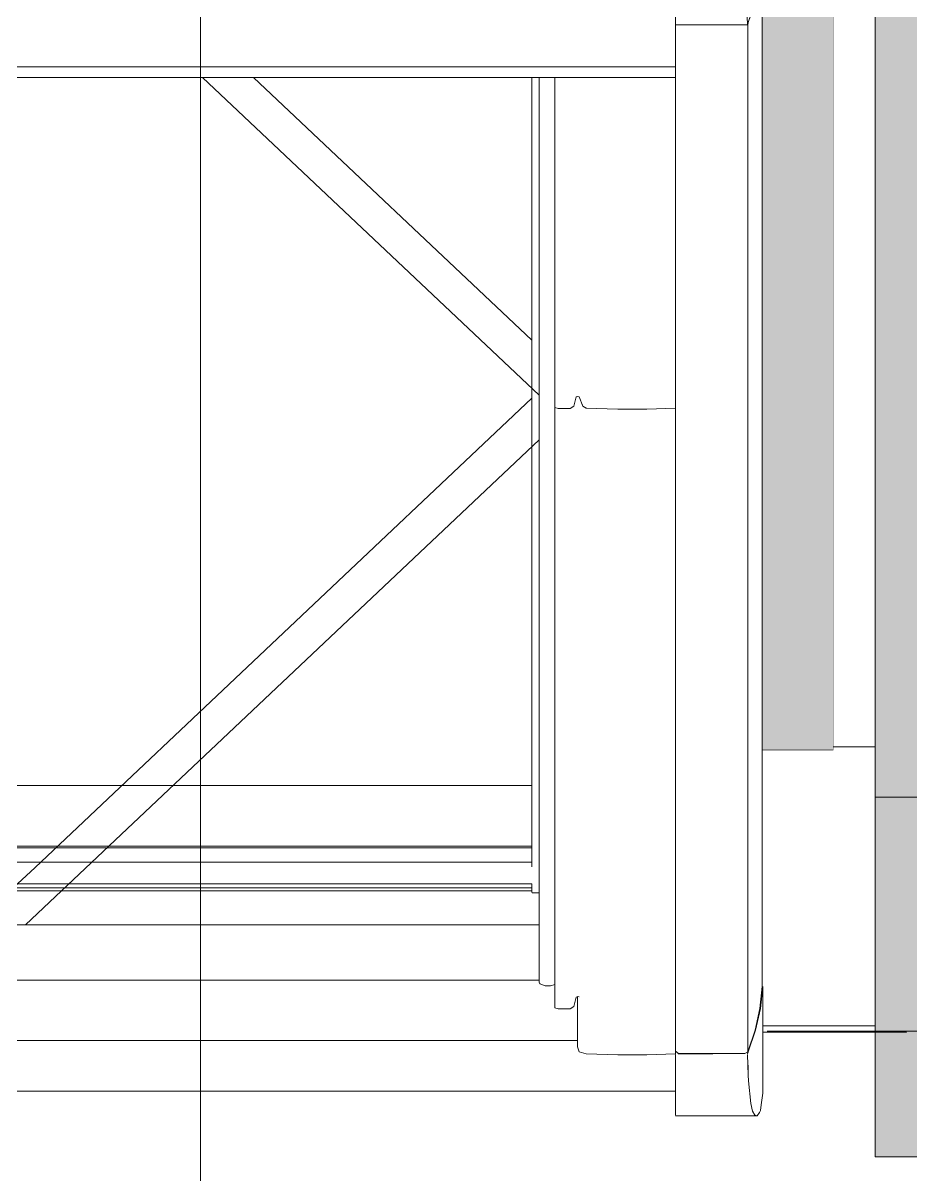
# Model space of a CAD drawing. Header units: metres. Extents: x -3 to 171, y -23 to 41.
# Drawn here: x 17.486 to 17.98, y -15.08 to -14.44 of the extents above; entities that cross this region are included whole.
import ezdxf

# ---------------------------------------------------------------- set-up
doc = ezdxf.new("R2010")
doc.units = ezdxf.units.M
doc.header["$MEASUREMENT"] = 0
doc.set_wipeout_variables(frame=1)
for name, pattern in [('Achse', [0.004, 0.002, -0.001, 0, -0.001]), ('Baufluchtlinie', [0.013, 0.008, -0.005]), ('Schnittlinie', [0.006, 0.003, -0.0015, 0, -0.0015]), ('Wipeout_Contour', [1, 0, -1])]:
    doc.linetypes.add(name, pattern=pattern)
for name, color, linetype in [('5._2.DG PP STG1_1_000 Achsraster', 7, 'Continuous'), ('5._2.DG PP STG1_1_310 Dachkonstruktion massiv', 7, 'Continuous'), ('5._2.DG PP STG1_1_325 Dachfenster', 7, 'Continuous'), ('5._2.DG PP STG1_1_330 Dachaufbau', 7, 'Continuous'), ('5._2.DG PP STG1_1_851 Marker Schnitt', 7, 'Continuous'), ('5._2.DG PP STG1_1_Neubau_840 Baulinien', 7, 'Continuous')]:
    doc.layers.add(name, color=color, linetype=linetype)

msp = doc.modelspace()

# ---------------------------------------------------------------- hatches: boundary and pattern name
at = {"layer": '5._2.DG PP STG1_1_325 Dachfenster', "linetype": 'Continuous', "lineweight": 0, "true_color": 0x000000}
msp.add_hatch(color=18, dxfattribs=at).paths.add_polyline_path([(17.89735, -14.40484), (17.89735, -14.84386), (17.93685, -14.84386), (17.93685, -14.22551), (17.89949, -14.22551), (17.89949, -14.28437), (17.89949, -14.28644), (17.89949, -14.29683), (17.89945, -14.36991), (17.89945, -14.37759), (17.89945, -14.38588), (17.89815, -14.39979), (17.89755, -14.40294)])

# ---------------------------------------------------------------- linework, layer by layer
at = {"layer": '5._2.DG PP STG1_1_000 Achsraster', "color": 5, "linetype": 'Achse', "lineweight": 0, "ltscale": 1000}
msp.add_line((-1.5, -15), (21, -15), dxfattribs=at)
at = {"layer": '5._2.DG PP STG1_1_310 Dachkonstruktion massiv', "color": 7, "linetype": 'Continuous', "lineweight": 18, "ltscale": 1000, "flags": 128}
for points in [[(17.96, -14.87004), (17.96, -14.15444)], [(18.80546, -14.87004), (17.96, -14.87004)]]:
    msp.add_lwpolyline(points, dxfattribs=at)
at = {"layer": '5._2.DG PP STG1_1_325 Dachfenster', "color": 7, "linetype": 'Continuous', "lineweight": 13, "ltscale": 1000, "true_color": 0xf4f4f4, "flags": 128}
for points in [[(17.93685, -14.22551), (17.93685, -14.84386)], [(17.93685, -14.84386), (17.89735, -14.84386)]]:
    msp.add_lwpolyline(points, dxfattribs=at)
at = {"layer": '5._2.DG PP STG1_1_330 Dachaufbau', "color": 7, "linetype": 'Continuous', "lineweight": 18, "ltscale": 1000, "flags": 128}
msp.add_lwpolyline([(18.9348, -15.07), (17.96, -15.07)], dxfattribs=at)
at = {"layer": '5._2.DG PP STG1_1_Neubau_840 Baulinien', "color": 1, "linetype": 'Baufluchtlinie', "lineweight": 25, "ltscale": 1000, "true_color": 0xfb0106, "flags": 128}
msp.add_lwpolyline([(-3.0225, -14.98287), (0, -15), (18.98764, -15.00055), (22.9775, -15.00378)], dxfattribs=at)

# ---------------------------------------------------------------- wipeouts: each hides what was drawn before it
at = {"color": 254, "linetype": 'Wipeout_Contour', "lineweight": 0, "ltscale": 91.916607}
msp.add_wipeout([(17.84905, -14.43142), (17.84905, -14.44058), (17.88902, -14.44058), (17.88865, -14.43142)], dxfattribs=at).dxf.layer = '5._2.DG PP STG1_1_325 Dachfenster'
at = {"color": 254, "linetype": 'Wipeout_Contour', "lineweight": 0, "ltscale": 140.036202}
msp.add_wipeout([(17.77375, -14.46976), (17.77325, -14.46976), (17.77325, -14.94961), (17.77335, -14.97173), (17.77325, -14.97286), (17.77375, -14.97371)], dxfattribs=at).dxf.layer = '5._2.DG PP STG1_1_325 Dachfenster'
at = {"color": 254, "linetype": 'Wipeout_Contour', "lineweight": 0, "ltscale": 91.976945}
msp.add_wipeout([(17.78395, -14.46976), (17.78395, -14.65389), (17.79055, -14.65389), (17.79055, -14.46976)], dxfattribs=at).dxf.layer = '5._2.DG PP STG1_1_325 Dachfenster'
at = {"color": 254, "linetype": 'Wipeout_Contour', "lineweight": 0, "ltscale": 92.006787}
msp.add_wipeout([(17.79755, -14.65254), (17.79935, -14.6536), (17.79935, -14.46976), (17.79755, -14.46976)], dxfattribs=at).dxf.layer = '5._2.DG PP STG1_1_325 Dachfenster'
at = {"color": 254, "linetype": 'Wipeout_Contour', "lineweight": 0, "ltscale": 92.142074}
msp.add_wipeout([(17.83315, -14.65417), (17.84905, -14.65366), (17.84905, -14.46976), (17.83315, -14.46976)], dxfattribs=at).dxf.layer = '5._2.DG PP STG1_1_325 Dachfenster'
at = {"color": 254, "linetype": 'Wipeout_Contour', "lineweight": 0, "ltscale": 92.23363}
msp.add_wipeout([(17.09465, -15.03311), (17.84905, -15.03311), (17.84905, -15.02858), (17.09465, -15.02858)], dxfattribs=at).dxf.layer = '5._2.DG PP STG1_1_325 Dachfenster'
at = {"color": 254, "linetype": 'Wipeout_Contour', "lineweight": 0, "ltscale": 69.54481}
msp.add_wipeout([(17.84905, -15.04683), (17.89455, -15.04719), (17.89355, -15.04689)], dxfattribs=at).dxf.layer = '5._2.DG PP STG1_1_325 Dachfenster'

# ---------------------------------------------------------------- next in the draw order: wipeouts: each hides what was drawn before it
at = {"color": 254, "linetype": 'Wipeout_Contour', "lineweight": 0, "ltscale": 114.761056}
msp.add_wipeout([(17.88865, -14.42938), (17.88865, -14.43142), (17.88902, -14.44058), (17.88955, -14.43932), (17.88955, -14.42938)], dxfattribs=at).dxf.layer = '5._2.DG PP STG1_1_325 Dachfenster'
at = {"color": 254, "linetype": 'Wipeout_Contour', "lineweight": 0, "ltscale": 92.35494}
msp.add_wipeout([(17.77375, -14.46976), (17.77375, -14.97371), (17.77655, -14.97484), (17.77655, -14.46976)], dxfattribs=at).dxf.layer = '5._2.DG PP STG1_1_325 Dachfenster'
at = {"color": 254, "linetype": 'Wipeout_Contour', "lineweight": 0, "ltscale": 91.961667}
msp.add_wipeout([(17.78205, -14.46976), (17.78205, -14.65339), (17.78395, -14.65389), (17.78395, -14.46976)], dxfattribs=at).dxf.layer = '5._2.DG PP STG1_1_325 Dachfenster'
at = {"color": 254, "linetype": 'Wipeout_Contour', "lineweight": 0, "ltscale": 91.984952}
msp.add_wipeout([(17.79055, -14.65389), (17.79265, -14.65261), (17.79265, -14.46976), (17.79055, -14.46976)], dxfattribs=at).dxf.layer = '5._2.DG PP STG1_1_325 Dachfenster'
at = {"color": 254, "linetype": 'Wipeout_Contour', "lineweight": 0, "ltscale": 92.039916}
msp.add_wipeout([(17.79935, -14.6536), (17.81695, -14.65417), (17.81695, -14.46976), (17.79935, -14.46976)], dxfattribs=at).dxf.layer = '5._2.DG PP STG1_1_325 Dachfenster'
at = {"color": 254, "linetype": 'Wipeout_Contour', "lineweight": 0, "ltscale": 163.015697}
msp.add_wipeout([(17.89735, -14.84386), (17.89735, -14.975), (17.89755, -14.99705), (17.96, -14.99705), (17.96, -14.84205), (17.93685, -14.84205), (17.93685, -14.84386)], dxfattribs=at).dxf.layer = '5._2.DG PP STG1_1_325 Dachfenster'
at = {"color": 254, "linetype": 'Wipeout_Contour', "lineweight": 0, "ltscale": 367.599634}
msp.add_wipeout([(17.09465, -15.01269), (17.09465, -15.02356), (17.84905, -15.02356), (17.84905, -15.01269), (17.83315, -15.0132), (17.81695, -15.0132), (17.79935, -15.01264), (17.79555, -15.01158), (17.79455, -15.00882), (17.79455, -15.00525), (17.14915, -15.00525), (17.14915, -15.00882), (17.14815, -15.01158), (17.14435, -15.01264), (17.12675, -15.0132), (17.11055, -15.0132)], dxfattribs=at).dxf.layer = '5._2.DG PP STG1_1_325 Dachfenster'
at = {"color": 254, "linetype": 'Wipeout_Contour', "lineweight": 0, "ltscale": 68.769437}
msp.add_wipeout([(17.84905, -15.03311), (17.09465, -15.03311), (17.84905, -15.03339)], dxfattribs=at).dxf.layer = '5._2.DG PP STG1_1_325 Dachfenster'
at = {"color": 254, "linetype": 'Wipeout_Contour', "lineweight": 0, "ltscale": 93.490902}
msp.add_wipeout([(17.84905, -15.04683), (17.89326, -15.04683), (17.89185, -15.04449), (17.84905, -15.04449)], dxfattribs=at).dxf.layer = '5._2.DG PP STG1_1_325 Dachfenster'

# ---------------------------------------------------------------- next in the draw order: wipeouts: each hides what was drawn before it
at = {"color": 254, "linetype": 'Wipeout_Contour', "lineweight": 0, "ltscale": 92.53666}
msp.add_wipeout([(17.96, -14.32091), (17.93685, -14.32091), (17.93685, -14.84205), (17.96, -14.84205)], dxfattribs=at).dxf.layer = '5._2.DG PP STG1_1_325 Dachfenster'
at = {"color": 254, "linetype": 'Wipeout_Contour', "lineweight": 0, "ltscale": 115.71402}
msp.add_wipeout([(17.89335, -14.42797), (17.89335, -14.99956), (17.89605, -14.98739), (17.89605, -14.4161), (17.89355, -14.42737)], dxfattribs=at).dxf.layer = '5._2.DG PP STG1_1_325 Dachfenster'
at = {"color": 254, "linetype": 'Wipeout_Contour', "lineweight": 0, "ltscale": 115.114592}
msp.add_wipeout([(17.88755, -14.44058), (17.88755, -15.01247), (17.88935, -15.01151), (17.88935, -14.43984), (17.8891, -14.4405)], dxfattribs=at).dxf.layer = '5._2.DG PP STG1_1_325 Dachfenster'
at = {"color": 254, "linetype": 'Wipeout_Contour', "lineweight": 0, "ltscale": 182.36281}
msp.add_wipeout([(17.17045, -14.67124), (17.45598, -14.9409), (17.48773, -14.9409), (17.77325, -14.67124), (17.77325, -14.6465), (17.58611, -14.46976), (17.35759, -14.46976), (17.17045, -14.6465)], dxfattribs=at).dxf.layer = '5._2.DG PP STG1_1_325 Dachfenster'
at = {"color": 254, "linetype": 'Wipeout_Contour', "lineweight": 0, "ltscale": 91.972043}
msp.add_wipeout([(17.79265, -14.46976), (17.79265, -14.65261), (17.79395, -14.64745), (17.79395, -14.46976)], dxfattribs=at).dxf.layer = '5._2.DG PP STG1_1_325 Dachfenster'
at = {"color": 254, "linetype": 'Wipeout_Contour', "lineweight": 0, "ltscale": 92.094527}
msp.add_wipeout([(17.81695, -14.46976), (17.81695, -14.65417), (17.83315, -14.65417), (17.83315, -14.46976)], dxfattribs=at).dxf.layer = '5._2.DG PP STG1_1_325 Dachfenster'
at = {"color": 254, "linetype": 'Wipeout_Contour', "lineweight": 0, "ltscale": 92.220304}
msp.add_wipeout([(17.09465, -15.02462), (17.09465, -15.02689), (17.84905, -15.02689), (17.84905, -15.02462)], dxfattribs=at).dxf.layer = '5._2.DG PP STG1_1_325 Dachfenster'

# ---------------------------------------------------------------- next in the draw order: linework, layer by layer
at = {"layer": '5._2.DG PP STG1_1_325 Dachfenster', "color": 7, "linetype": 'Continuous', "lineweight": 13, "ltscale": 1000, "flags": 128}
for points in [[(17.96, -14.32091), (17.96, -14.84205)], [(17.96, -14.84205), (17.93685, -14.84205)], [(17.96, -14.84205), (17.96, -14.99705)]]:
    msp.add_lwpolyline(points, dxfattribs=at)
at = {"layer": '5._2.DG PP STG1_1_330 Dachaufbau', "color": 7, "linetype": 'Continuous', "lineweight": 18, "ltscale": 1000, "flags": 128}
msp.add_lwpolyline([(17.96, -15.07), (17.96, -14.22801)], dxfattribs=at)

# ---------------------------------------------------------------- next in the draw order: wipeouts: each hides what was drawn before it
at = {"color": 254, "linetype": 'Wipeout_Contour', "lineweight": 0, "ltscale": 115.619648}
msp.add_wipeout([(17.89625, -14.4152), (17.89605, -14.4161), (17.89605, -14.98739), (17.89735, -14.97514), (17.89735, -14.40484)], dxfattribs=at).dxf.layer = '5._2.DG PP STG1_1_325 Dachfenster'
at = {"color": 254, "linetype": 'Wipeout_Contour', "lineweight": 0, "ltscale": 68.04457}
msp.add_wipeout([(17.58611, -14.46976), (17.77325, -14.6465), (17.77325, -14.46976)], dxfattribs=at).dxf.layer = '5._2.DG PP STG1_1_325 Dachfenster'
at = {"color": 254, "linetype": 'Wipeout_Contour', "lineweight": 0, "ltscale": 91.991965}
msp.add_wipeout([(17.79475, -14.64717), (17.79555, -14.64738), (17.79555, -14.46976), (17.79475, -14.46976)], dxfattribs=at).dxf.layer = '5._2.DG PP STG1_1_325 Dachfenster'
at = {"color": 254, "linetype": 'Wipeout_Contour', "lineweight": 0, "ltscale": 92.64042}
msp.add_wipeout([(17.78395, -14.65389), (17.78395, -14.98757), (17.79055, -14.98757), (17.79055, -14.65389)], dxfattribs=at).dxf.layer = '5._2.DG PP STG1_1_325 Dachfenster'
at = {"color": 254, "linetype": 'Wipeout_Contour', "lineweight": 0, "ltscale": 92.806191}
msp.add_wipeout([(17.83315, -14.98789), (17.84905, -14.98738), (17.84905, -14.65366), (17.83315, -14.65417)], dxfattribs=at).dxf.layer = '5._2.DG PP STG1_1_325 Dachfenster'
at = {"color": 254, "linetype": 'Wipeout_Contour', "lineweight": 0, "ltscale": 69.22146}
msp.add_wipeout([(17.48773, -14.9409), (17.77325, -14.9409), (17.77325, -14.67124)], dxfattribs=at).dxf.layer = '5._2.DG PP STG1_1_325 Dachfenster'
at = {"color": 254, "linetype": 'Wipeout_Contour', "lineweight": 0, "ltscale": 92.225455}
msp.add_wipeout([(17.09465, -15.02689), (17.09465, -15.02858), (17.84905, -15.02858), (17.84905, -15.02689)], dxfattribs=at).dxf.layer = '5._2.DG PP STG1_1_325 Dachfenster'

# ---------------------------------------------------------------- next in the draw order: linework, layer by layer
at = {"layer": '5._2.DG PP STG1_1_325 Dachfenster', "color": 7, "linetype": 'Continuous', "lineweight": 13, "ltscale": 1000, "flags": 128}
for points in [[(17.47185, -14.92902), (17.48331, -14.9182), (17.49304, -14.90901), (17.76929, -14.64812)], [(17.76915, -14.86354), (17.17455, -14.86354)], [(17.76915, -14.89727), (17.17455, -14.89727)], [(17.76915, -14.89805), (17.17455, -14.89805)], [(17.76915, -14.90618), (17.17455, -14.90618)], [(17.76929, -14.9182), (17.17442, -14.9182)], [(17.76915, -14.9204), (17.17455, -14.9204)], [(17.76915, -14.92209), (17.17455, -14.92209)], [(17.76915, -14.92294), (17.76915, -14.9182)], [(17.77325, -14.92315), (17.76935, -14.92315)]]:
    msp.add_lwpolyline(points, dxfattribs=at)

# ---------------------------------------------------------------- next in the draw order: wipeouts: each hides what was drawn before it
at = {"color": 254, "linetype": 'Wipeout_Contour', "lineweight": 0, "ltscale": 92.598342}
msp.add_wipeout([(17.84905, -14.44058), (17.84905, -15.01121), (17.85075, -15.01247), (17.85075, -14.44058)], dxfattribs=at).dxf.layer = '5._2.DG PP STG1_1_325 Dachfenster'
at = {"color": 254, "linetype": 'Wipeout_Contour', "lineweight": 0, "ltscale": 91.989252}
msp.add_wipeout([(17.79395, -14.46976), (17.79395, -14.64745), (17.79475, -14.64717), (17.79475, -14.46976)], dxfattribs=at).dxf.layer = '5._2.DG PP STG1_1_325 Dachfenster'
at = {"color": 254, "linetype": 'Wipeout_Contour', "lineweight": 0, "ltscale": 92.626626}
msp.add_wipeout([(17.78205, -14.65339), (17.78205, -14.98708), (17.78395, -14.98757), (17.78395, -14.65389)], dxfattribs=at).dxf.layer = '5._2.DG PP STG1_1_325 Dachfenster'
at = {"color": 254, "linetype": 'Wipeout_Contour', "lineweight": 0, "ltscale": 92.215946}
msp.add_wipeout([(17.09465, -15.02462), (17.84905, -15.02462), (17.84905, -15.02356), (17.09465, -15.02356)], dxfattribs=at).dxf.layer = '5._2.DG PP STG1_1_325 Dachfenster'

# ---------------------------------------------------------------- next in the draw order: wipeouts: each hides what was drawn before it
at = {"color": 254, "linetype": 'Wipeout_Contour', "lineweight": 0, "ltscale": 92.660703}
msp.add_wipeout([(17.85075, -14.44058), (17.85075, -15.01247), (17.88755, -15.01247), (17.88755, -14.44058)], dxfattribs=at).dxf.layer = '5._2.DG PP STG1_1_325 Dachfenster'
at = {"color": 254, "linetype": 'Wipeout_Contour', "lineweight": 0, "ltscale": 92.373138}
msp.add_wipeout([(17.77965, -14.46976), (17.77965, -14.97491), (17.78205, -14.97409), (17.78205, -14.46976)], dxfattribs=at).dxf.layer = '5._2.DG PP STG1_1_325 Dachfenster'
at = {"color": 254, "linetype": 'Wipeout_Contour', "lineweight": 0, "ltscale": 91.982615}
msp.add_wipeout([(17.79555, -14.64738), (17.79755, -14.65254), (17.79755, -14.46976), (17.79555, -14.46976)], dxfattribs=at).dxf.layer = '5._2.DG PP STG1_1_325 Dachfenster'
at = {"color": 254, "linetype": 'Wipeout_Contour', "lineweight": 0, "ltscale": 93.455367}
msp.add_wipeout([(17.84905, -15.02775), (17.84905, -15.04027), (17.89089, -15.04027), (17.88968, -15.02775)], dxfattribs=at).dxf.layer = '5._2.DG PP STG1_1_325 Dachfenster'

# ---------------------------------------------------------------- next in the draw order: linework, layer by layer
at = {"layer": '5._2.DG PP STG1_1_325 Dachfenster', "color": 7, "linetype": 'Continuous', "lineweight": 13, "ltscale": 1000, "flags": 128}
msp.add_lwpolyline([(17.09465, -15.03339), (17.84905, -15.03339)], dxfattribs=at)

# ---------------------------------------------------------------- next in the draw order: wipeouts: each hides what was drawn before it
at = {"color": 254, "linetype": 'Wipeout_Contour', "lineweight": 0, "ltscale": 115.757657}
msp.add_wipeout([(17.88935, -14.43984), (17.88935, -15.01151), (17.89335, -14.99956), (17.89335, -14.42797), (17.88955, -14.43932)], dxfattribs=at).dxf.layer = '5._2.DG PP STG1_1_325 Dachfenster'
at = {"color": 254, "linetype": 'Wipeout_Contour', "lineweight": 0, "ltscale": 90.737265}
msp.add_wipeout([(17.09465, -14.44881), (17.09465, -14.4523), (17.84905, -14.4523), (17.84905, -14.44881)], dxfattribs=at).dxf.layer = '5._2.DG PP STG1_1_325 Dachfenster'
at = {"color": 254, "linetype": 'Wipeout_Contour', "lineweight": 0, "ltscale": 90.759444}
msp.add_wipeout([(17.09465, -14.46042), (17.84905, -14.46042), (17.84905, -14.45811), (17.09465, -14.45811)], dxfattribs=at).dxf.layer = '5._2.DG PP STG1_1_325 Dachfenster'
at = {"color": 254, "linetype": 'Wipeout_Contour', "lineweight": 0, "ltscale": 92.366162}
msp.add_wipeout([(17.77655, -14.46976), (17.77655, -14.97484), (17.77965, -14.97491), (17.77965, -14.46976)], dxfattribs=at).dxf.layer = '5._2.DG PP STG1_1_325 Dachfenster'
at = {"color": 254, "linetype": 'Wipeout_Contour', "lineweight": 0, "ltscale": 92.651887}
msp.add_wipeout([(17.79055, -14.65389), (17.79055, -14.98757), (17.79265, -14.9863), (17.79265, -14.65261)], dxfattribs=at).dxf.layer = '5._2.DG PP STG1_1_325 Dachfenster'
at = {"color": 254, "linetype": 'Wipeout_Contour', "lineweight": 0, "ltscale": 92.704915}
msp.add_wipeout([(17.79935, -14.6536), (17.79935, -14.98732), (17.81695, -14.98789), (17.81695, -14.65417)], dxfattribs=at).dxf.layer = '5._2.DG PP STG1_1_325 Dachfenster'
at = {"color": 254, "linetype": 'Wipeout_Contour', "lineweight": 0, "ltscale": 93.473494}
msp.add_wipeout([(17.84905, -15.04027), (17.84905, -15.04449), (17.89185, -15.04449), (17.89089, -15.04027)], dxfattribs=at).dxf.layer = '5._2.DG PP STG1_1_325 Dachfenster'

# ---------------------------------------------------------------- next in the draw order: linework, layer by layer
at = {"layer": '5._2.DG PP STG1_1_325 Dachfenster', "color": 7, "linetype": 'Continuous', "lineweight": 13, "ltscale": 1000, "flags": 128}
for points in [[(17.8891, -14.4405), (17.88955, -14.43932), (17.89355, -14.42737), (17.89625, -14.4152), (17.89755, -14.40295)], [(17.88865, -14.42938), (17.88865, -14.43142), (17.88902, -14.44058)]]:
    msp.add_lwpolyline(points, dxfattribs=at)

# ---------------------------------------------------------------- next in the draw order: wipeouts: each hides what was drawn before it
at = {"color": 254, "linetype": 'Wipeout_Contour', "lineweight": 0, "ltscale": 90.728077}
msp.add_wipeout([(17.09465, -14.44881), (17.84905, -14.44881), (17.84905, -14.44509), (17.09465, -14.44509)], dxfattribs=at).dxf.layer = '5._2.DG PP STG1_1_325 Dachfenster'
at = {"color": 254, "linetype": 'Wipeout_Contour', "lineweight": 0, "ltscale": 90.778636}
msp.add_wipeout([(17.09465, -14.46389), (17.09465, -14.46963), (17.84905, -14.46963), (17.84905, -14.46389)], dxfattribs=at).dxf.layer = '5._2.DG PP STG1_1_325 Dachfenster'
at = {"color": 254, "linetype": 'Wipeout_Contour', "lineweight": 0, "ltscale": 92.648327}
msp.add_wipeout([(17.79395, -14.64745), (17.79265, -14.65261), (17.79265, -14.9863), (17.79395, -14.98114)], dxfattribs=at).dxf.layer = '5._2.DG PP STG1_1_325 Dachfenster'
at = {"color": 254, "linetype": 'Wipeout_Contour', "lineweight": 0, "ltscale": 92.757568}
msp.add_wipeout([(17.81695, -14.65417), (17.81695, -14.98789), (17.83315, -14.98789), (17.83315, -14.65417)], dxfattribs=at).dxf.layer = '5._2.DG PP STG1_1_325 Dachfenster'

# ---------------------------------------------------------------- next in the draw order: linework, layer by layer
at = {"layer": '5._2.DG PP STG1_1_325 Dachfenster', "color": 7, "linetype": 'Continuous', "lineweight": 13, "ltscale": 1000, "flags": 128}
msp.add_lwpolyline([(17.78205, -14.65339), (17.78395, -14.65389), (17.79055, -14.65389)], dxfattribs=at)

# ---------------------------------------------------------------- next in the draw order: wipeouts: each hides what was drawn before it
at = {"color": 254, "linetype": 'Wipeout_Contour', "lineweight": 0, "ltscale": 90.718394}
msp.add_wipeout([(17.09465, -14.44509), (17.84905, -14.44509), (17.84905, -14.44121), (17.09465, -14.44121)], dxfattribs=at).dxf.layer = '5._2.DG PP STG1_1_325 Dachfenster'
at = {"color": 254, "linetype": 'Wipeout_Contour', "lineweight": 0, "ltscale": 90.769288}
msp.add_wipeout([(17.09465, -14.46237), (17.09465, -14.46389), (17.84905, -14.46389), (17.84905, -14.46237)], dxfattribs=at).dxf.layer = '5._2.DG PP STG1_1_325 Dachfenster'
at = {"color": 254, "linetype": 'Wipeout_Contour', "lineweight": 0, "ltscale": 68.511786}
msp.add_wipeout([(17.09465, -14.46976), (17.84905, -14.46976), (17.09465, -14.46963)], dxfattribs=at).dxf.layer = '5._2.DG PP STG1_1_325 Dachfenster'
at = {"color": 254, "linetype": 'Wipeout_Contour', "lineweight": 0, "ltscale": 92.65884}
msp.add_wipeout([(17.79555, -14.64738), (17.79555, -14.9811), (17.79755, -14.98626), (17.79755, -14.65254)], dxfattribs=at).dxf.layer = '5._2.DG PP STG1_1_325 Dachfenster'
at = {"color": 254, "linetype": 'Wipeout_Contour', "lineweight": 0, "ltscale": 93.210236}
msp.add_wipeout([(17.81695, -15.0132), (17.83315, -15.0132), (17.83315, -14.98789), (17.81695, -14.98789)], dxfattribs=at).dxf.layer = '5._2.DG PP STG1_1_325 Dachfenster'

# ---------------------------------------------------------------- next in the draw order: linework, layer by layer
at = {"layer": '5._2.DG PP STG1_1_325 Dachfenster', "color": 7, "linetype": 'Continuous', "lineweight": 13, "ltscale": 1000, "flags": 128}
for points in [[(17.84905, -14.46976), (17.09465, -14.46976)], [(17.58611, -14.46976), (17.77325, -14.6465)], [(17.61456, -14.46976), (17.76929, -14.61588)], [(17.76915, -14.90873), (17.76915, -14.46976)]]:
    msp.add_lwpolyline(points, dxfattribs=at)

# ---------------------------------------------------------------- next in the draw order: wipeouts: each hides what was drawn before it
at = {"color": 254, "linetype": 'Wipeout_Contour', "lineweight": 0, "ltscale": 90.711249}
msp.add_wipeout([(17.09465, -14.44062), (17.84905, -14.44062), (17.84905, -14.44012), (17.09465, -14.44012)], dxfattribs=at).dxf.layer = '5._2.DG PP STG1_1_325 Dachfenster'
at = {"color": 254, "linetype": 'Wipeout_Contour', "lineweight": 0, "ltscale": 90.764872}
msp.add_wipeout([(17.09465, -14.46237), (17.84905, -14.46237), (17.84905, -14.46042), (17.09465, -14.46042)], dxfattribs=at).dxf.layer = '5._2.DG PP STG1_1_325 Dachfenster'
at = {"color": 254, "linetype": 'Wipeout_Contour', "lineweight": 0, "ltscale": 92.672681}
msp.add_wipeout([(17.79755, -14.65254), (17.79755, -14.98626), (17.79935, -14.98732), (17.79935, -14.6536)], dxfattribs=at).dxf.layer = '5._2.DG PP STG1_1_325 Dachfenster'
at = {"color": 254, "linetype": 'Wipeout_Contour', "lineweight": 0, "ltscale": 93.257769}
msp.add_wipeout([(17.83315, -15.0132), (17.84905, -15.01269), (17.84905, -14.98738), (17.83315, -14.98789)], dxfattribs=at).dxf.layer = '5._2.DG PP STG1_1_325 Dachfenster'

# ---------------------------------------------------------------- next in the draw order: linework, layer by layer
at = {"layer": '5._2.DG PP STG1_1_325 Dachfenster', "color": 7, "linetype": 'Continuous', "lineweight": 13, "ltscale": 1000, "flags": 128}
for points in [[(17.84905, -14.46389), (17.09465, -14.46389)], [(17.79935, -14.6536), (17.81695, -14.65417), (17.83315, -14.65417), (17.84905, -14.65366)]]:
    msp.add_lwpolyline(points, dxfattribs=at)

# ---------------------------------------------------------------- next in the draw order: wipeouts: each hides what was drawn before it
at = {"color": 254, "linetype": 'Wipeout_Contour', "lineweight": 0, "ltscale": 68.454625}
msp.add_wipeout([(17.09465, -14.44012), (17.84905, -14.44012), (17.09465, -14.43972)], dxfattribs=at).dxf.layer = '5._2.DG PP STG1_1_325 Dachfenster'
at = {"color": 254, "linetype": 'Wipeout_Contour', "lineweight": 0, "ltscale": 90.752991}
msp.add_wipeout([(17.09465, -14.45811), (17.84905, -14.45811), (17.84905, -14.45535), (17.09465, -14.45535)], dxfattribs=at).dxf.layer = '5._2.DG PP STG1_1_325 Dachfenster'
at = {"color": 254, "linetype": 'Wipeout_Contour', "lineweight": 0, "ltscale": 92.645248}
msp.add_wipeout([(17.79395, -14.64745), (17.79395, -14.98114), (17.79475, -14.98085), (17.79475, -14.64717)], dxfattribs=at).dxf.layer = '5._2.DG PP STG1_1_325 Dachfenster'
at = {"color": 254, "linetype": 'Wipeout_Contour', "lineweight": 0, "ltscale": 116.577902}
msp.add_wipeout([(17.84905, -15.01304), (17.84905, -15.02775), (17.88968, -15.02775), (17.88955, -15.02455), (17.88905, -15.01304)], dxfattribs=at).dxf.layer = '5._2.DG PP STG1_1_325 Dachfenster'

# ---------------------------------------------------------------- next in the draw order: wipeouts: each hides what was drawn before it
at = {"color": 254, "linetype": 'Wipeout_Contour', "lineweight": 0, "ltscale": 67.629775}
msp.add_wipeout([(17.84905, -14.44069), (17.09465, -14.44069), (17.84905, -14.44085)], dxfattribs=at).dxf.layer = '5._2.DG PP STG1_1_325 Dachfenster'
at = {"color": 254, "linetype": 'Wipeout_Contour', "lineweight": 0, "ltscale": 90.745596}
msp.add_wipeout([(17.09465, -14.4523), (17.09465, -14.45535), (17.84905, -14.45535), (17.84905, -14.4523)], dxfattribs=at).dxf.layer = '5._2.DG PP STG1_1_325 Dachfenster'
at = {"color": 254, "linetype": 'Wipeout_Contour', "lineweight": 0, "ltscale": 92.740893}
msp.add_wipeout([(17.79475, -14.64717), (17.79475, -14.98085), (17.79545, -14.98104), (17.79555, -14.64738)], dxfattribs=at).dxf.layer = '5._2.DG PP STG1_1_325 Dachfenster'
at = {"color": 254, "linetype": 'Wipeout_Contour', "lineweight": 0, "ltscale": 280.367562}
msp.add_wipeout([(17.84905, -15.01262), (17.88913, -15.01262), (17.88955, -15.01151), (17.89355, -14.99956), (17.89625, -14.98739), (17.89755, -14.97514), (17.89605, -14.98739), (17.89335, -14.99956), (17.88935, -15.01151), (17.88755, -15.01247), (17.85075, -15.01247), (17.84905, -15.01121)], dxfattribs=at).dxf.layer = '5._2.DG PP STG1_1_325 Dachfenster'

# ---------------------------------------------------------------- next in the draw order: linework, layer by layer
at = {"layer": '5._2.DG PP STG1_1_325 Dachfenster', "color": 7, "linetype": 'Continuous', "lineweight": 13, "ltscale": 1000, "flags": 128}
for points in [[(17.79055, -14.65389), (17.79265, -14.65261)], [(17.79265, -14.65261), (17.79395, -14.64745)], [(17.79395, -14.64745), (17.79475, -14.64717)], [(17.79475, -14.64717), (17.79555, -14.64738)], [(17.79555, -14.64738), (17.79755, -14.65254)], [(17.79755, -14.65254), (17.79935, -14.6536)]]:
    msp.add_lwpolyline(points, dxfattribs=at)

# ---------------------------------------------------------------- next in the draw order: wipeouts: each hides what was drawn before it
at = {"color": 254, "linetype": 'Wipeout_Contour', "lineweight": 0, "ltscale": 68.45594}
msp.add_wipeout([(17.09465, -14.44069), (17.84905, -14.44069), (17.09465, -14.44062)], dxfattribs=at).dxf.layer = '5._2.DG PP STG1_1_325 Dachfenster'
at = {"color": 254, "linetype": 'Wipeout_Contour', "lineweight": 0, "ltscale": 93.400752}
msp.add_wipeout([(17.79455, -15.00882), (17.79555, -15.01158), (17.79755, -14.98626), (17.79555, -14.98117)], dxfattribs=at).dxf.layer = '5._2.DG PP STG1_1_325 Dachfenster'
at = {"color": 254, "linetype": 'Wipeout_Contour', "lineweight": 0, "ltscale": 140.784984}
msp.add_wipeout([(17.89355, -14.99956), (17.89355, -15.04689), (17.89455, -15.04719), (17.89586, -15.04534), (17.89625, -15.04422), (17.89625, -14.98739)], dxfattribs=at).dxf.layer = '5._2.DG PP STG1_1_325 Dachfenster'
at = {"color": 254, "linetype": 'Wipeout_Contour', "lineweight": 0, "ltscale": 70.727088}
msp.add_wipeout([(17.84905, -15.01304), (17.88905, -15.01304), (17.84905, -15.01262)], dxfattribs=at).dxf.layer = '5._2.DG PP STG1_1_325 Dachfenster'

# ---------------------------------------------------------------- next in the draw order: linework, layer by layer
at = {"layer": '5._2.DG PP STG1_1_325 Dachfenster', "color": 7, "linetype": 'Continuous', "lineweight": 13, "ltscale": 1000, "flags": 128}
for points in [[(17.85075, -15.01247), (17.84905, -15.01121)], [(17.84905, -15.01121), (17.84905, -15.01262)], [(17.84905, -15.01304), (17.84905, -15.02775), (17.84905, -15.04027), (17.84905, -15.04449), (17.84905, -15.04683)]]:
    msp.add_lwpolyline(points, dxfattribs=at)

# ---------------------------------------------------------------- next in the draw order: wipeouts: each hides what was drawn before it
at = {"color": 254, "linetype": 'Wipeout_Contour', "lineweight": 0, "ltscale": 67.630202}
msp.add_wipeout([(17.84905, -14.44085), (17.09465, -14.44085), (17.84905, -14.44121)], dxfattribs=at).dxf.layer = '5._2.DG PP STG1_1_325 Dachfenster'
at = {"color": 254, "linetype": 'Wipeout_Contour', "lineweight": 0, "ltscale": 117.214145}
msp.add_wipeout([(17.89625, -14.98739), (17.89625, -15.04422), (17.89679, -15.04105), (17.89755, -15.03456), (17.89755, -14.97514)], dxfattribs=at).dxf.layer = '5._2.DG PP STG1_1_325 Dachfenster'
at = {"color": 254, "linetype": 'Wipeout_Contour', "lineweight": 0, "ltscale": 69.75938}
msp.add_wipeout([(17.79935, -14.98732), (17.79555, -15.01158), (17.79935, -15.01264)], dxfattribs=at).dxf.layer = '5._2.DG PP STG1_1_325 Dachfenster'

# ---------------------------------------------------------------- next in the draw order: linework, layer by layer
at = {"layer": '5._2.DG PP STG1_1_325 Dachfenster', "color": 7, "linetype": 'Continuous', "lineweight": 13, "ltscale": 1000, "flags": 128}
for points in [[(17.89735, -14.97514), (17.89735, -14.40484)], [(17.84905, -14.42846), (17.84905, -14.43142), (17.84905, -14.44058)], [(17.84905, -15.01121), (17.84905, -14.44058)], [(17.88902, -14.44058), (17.84905, -14.44058)], [(17.89755, -14.97514), (17.89755, -15.03456)], [(17.89755, -14.99705), (17.96, -14.99705)]]:
    msp.add_lwpolyline(points, dxfattribs=at)

# ---------------------------------------------------------------- next in the draw order: wipeouts: each hides what was drawn before it
at = {"color": 254, "linetype": 'Wipeout_Contour', "lineweight": 0, "ltscale": 93.057768}
msp.add_wipeout([(17.79455, -14.98092), (17.79455, -15.00882), (17.79555, -14.98117), (17.79475, -14.98085)], dxfattribs=at).dxf.layer = '5._2.DG PP STG1_1_325 Dachfenster'
at = {"color": 254, "linetype": 'Wipeout_Contour', "lineweight": 0, "ltscale": 164.509341}
msp.add_wipeout([(17.88955, -15.02455), (17.88968, -15.02775), (17.89089, -15.04027), (17.89185, -15.04449), (17.89326, -15.04683), (17.89355, -14.99956), (17.88955, -15.01151)], dxfattribs=at).dxf.layer = '5._2.DG PP STG1_1_325 Dachfenster'

# ---------------------------------------------------------------- next in the draw order: linework, layer by layer
at = {"layer": '5._2.DG PP STG1_1_325 Dachfenster', "color": 7, "linetype": 'Continuous', "lineweight": 13, "ltscale": 1000, "flags": 128}
msp.add_lwpolyline([(17.89455, -15.04719), (17.84905, -15.04719)], dxfattribs=at)

# ---------------------------------------------------------------- next in the draw order: wipeouts: each hides what was drawn before it
at = {"color": 254, "linetype": 'Wipeout_Contour', "lineweight": 0, "ltscale": 69.504843}
msp.add_wipeout([(17.79555, -15.01158), (17.79935, -14.98732), (17.79755, -14.98626)], dxfattribs=at).dxf.layer = '5._2.DG PP STG1_1_325 Dachfenster'
at = {"color": 254, "linetype": 'Wipeout_Contour', "lineweight": 0, "ltscale": 69.43855}
msp.add_wipeout([(17.88913, -15.01262), (17.88955, -15.02455), (17.88955, -15.01151)], dxfattribs=at).dxf.layer = '5._2.DG PP STG1_1_325 Dachfenster'

# ---------------------------------------------------------------- next in the draw order: linework, layer by layer
at = {"layer": '5._2.DG PP STG1_1_325 Dachfenster', "color": 7, "linetype": 'Continuous', "lineweight": 13, "ltscale": 1000, "flags": 128}
for points in [[(17.88935, -15.01151), (17.88935, -14.43984)], [(17.89755, -14.97514), (17.89625, -14.98739), (17.89355, -14.99956), (17.88955, -15.01151), (17.88913, -15.01262)], [(17.89735, -14.97514), (17.89605, -14.98739), (17.89335, -14.99956), (17.88935, -15.01151)], [(17.79455, -15.00882), (17.79555, -15.01158)], [(17.88935, -15.01151), (17.88755, -15.01247)], [(17.88755, -15.01247), (17.85075, -15.01247)], [(17.88905, -15.01304), (17.88955, -15.02455), (17.88968, -15.02775), (17.89089, -15.04027), (17.89185, -15.04449), (17.89326, -15.04683), (17.89455, -15.04719), (17.89586, -15.04534), (17.89625, -15.04422), (17.89679, -15.04105), (17.89755, -15.03456)]]:
    msp.add_lwpolyline(points, dxfattribs=at)

# ---------------------------------------------------------------- next in the draw order: wipeouts: each hides what was drawn before it
at = {"color": 254, "linetype": 'Wipeout_Contour', "lineweight": 0, "ltscale": 93.157754}
msp.add_wipeout([(17.79935, -15.01264), (17.81695, -15.0132), (17.81695, -14.98789), (17.79935, -14.98732)], dxfattribs=at).dxf.layer = '5._2.DG PP STG1_1_325 Dachfenster'
at = {"color": 254, "linetype": 'Wipeout_Contour', "lineweight": 0, "ltscale": 92.14757}
msp.add_wipeout([(17.14915, -14.99323), (17.14915, -15.00518), (17.79455, -15.00518), (17.79455, -14.99323)], dxfattribs=at).dxf.layer = '5._2.DG PP STG1_1_325 Dachfenster'

# ---------------------------------------------------------------- next in the draw order: linework, layer by layer
at = {"layer": '5._2.DG PP STG1_1_325 Dachfenster', "color": 7, "linetype": 'Continuous', "lineweight": 13, "ltscale": 1000, "flags": 128}
for points in [[(17.79455, -15.00525), (17.14915, -15.00525)], [(17.79555, -15.01158), (17.79935, -15.01264), (17.81695, -15.0132), (17.83315, -15.0132), (17.84905, -15.01269)]]:
    msp.add_lwpolyline(points, dxfattribs=at)

# ---------------------------------------------------------------- next in the draw order: wipeouts: each hides what was drawn before it
at = {"color": 254, "linetype": 'Wipeout_Contour', "lineweight": 0, "ltscale": 367.880735}
msp.add_wipeout([(17.14975, -14.98114), (17.14915, -14.98092), (17.14915, -14.99323), (17.79455, -14.99323), (17.79455, -14.98092), (17.79395, -14.98114), (17.79265, -14.9863), (17.79055, -14.98757), (17.78395, -14.98757), (17.78205, -14.98708), (17.78205, -14.97866), (17.16165, -14.97866), (17.16165, -14.98708), (17.15975, -14.98757), (17.15315, -14.98757), (17.15105, -14.9863)], dxfattribs=at).dxf.layer = '5._2.DG PP STG1_1_325 Dachfenster'

# ---------------------------------------------------------------- next in the draw order: linework, layer by layer
at = {"layer": '5._2.DG PP STG1_1_325 Dachfenster', "color": 7, "linetype": 'Continuous', "lineweight": 13, "ltscale": 1000, "flags": 128}
for points in [[(17.79055, -14.98757), (17.79265, -14.9863)], [(17.79265, -14.9863), (17.79395, -14.98114)], [(17.79395, -14.98114), (17.79475, -14.98085)], [(17.79455, -14.98092), (17.79455, -15.00882)], [(17.79475, -14.98085), (17.79545, -14.98104)], [(17.78205, -14.98708), (17.78395, -14.98757), (17.79055, -14.98757)]]:
    msp.add_lwpolyline(points, dxfattribs=at)

# ---------------------------------------------------------------- next in the draw order: wipeouts: each hides what was drawn before it
at = {"color": 254, "linetype": 'Wipeout_Contour', "lineweight": 0, "ltscale": 321.153609}
msp.add_wipeout([(17.16165, -14.97866), (17.78205, -14.97866), (17.78205, -14.97409), (17.77965, -14.97491), (17.77655, -14.97484), (17.77375, -14.97371), (17.77325, -14.97286), (17.77325, -14.97173), (17.17045, -14.97173), (17.17045, -14.97286), (17.16995, -14.97371), (17.16715, -14.97484), (17.16405, -14.97491), (17.16165, -14.97409)], dxfattribs=at).dxf.layer = '5._2.DG PP STG1_1_325 Dachfenster'

# ---------------------------------------------------------------- next in the draw order: linework, layer by layer
at = {"layer": '5._2.DG PP STG1_1_325 Dachfenster', "color": 7, "linetype": 'Continuous', "lineweight": 13, "ltscale": 1000, "flags": 128}
for points in [[(17.78205, -14.98708), (17.78205, -14.65339), (17.78205, -14.46976)], [(17.77965, -14.97491), (17.78205, -14.97409)]]:
    msp.add_lwpolyline(points, dxfattribs=at)

# ---------------------------------------------------------------- next in the draw order: wipeouts: each hides what was drawn before it
at = {"color": 254, "linetype": 'Wipeout_Contour', "lineweight": 0, "ltscale": 69.539842}
msp.add_wipeout([(17.17035, -14.97173), (17.77335, -14.97173), (17.17035, -14.97152)], dxfattribs=at).dxf.layer = '5._2.DG PP STG1_1_325 Dachfenster'

# ---------------------------------------------------------------- next in the draw order: linework, layer by layer
at = {"layer": '5._2.DG PP STG1_1_325 Dachfenster', "color": 7, "linetype": 'Continuous', "lineweight": 13, "ltscale": 1000, "flags": 128}
msp.add_lwpolyline([(17.77655, -14.97484), (17.77965, -14.97491)], dxfattribs=at)

# ---------------------------------------------------------------- next in the draw order: wipeouts: each hides what was drawn before it
at = {"color": 254, "linetype": 'Wipeout_Contour', "lineweight": 0, "ltscale": 92.060274}
msp.add_wipeout([(17.17035, -14.96091), (17.17035, -14.97152), (17.77335, -14.97152), (17.77335, -14.96091)], dxfattribs=at).dxf.layer = '5._2.DG PP STG1_1_325 Dachfenster'

# ---------------------------------------------------------------- next in the draw order: linework, layer by layer
at = {"layer": '5._2.DG PP STG1_1_325 Dachfenster', "color": 7, "linetype": 'Continuous', "lineweight": 13, "ltscale": 1000, "flags": 128}
for points in [[(17.77335, -14.97173), (17.17035, -14.97173)], [(17.77325, -14.97286), (17.77325, -14.97173)], [(17.77325, -14.97286), (17.77375, -14.97371)], [(17.77375, -14.97371), (17.77655, -14.97484)]]:
    msp.add_lwpolyline(points, dxfattribs=at)

# ---------------------------------------------------------------- next in the draw order: wipeouts: each hides what was drawn before it
at = {"color": 254, "linetype": 'Wipeout_Contour', "lineweight": 0, "ltscale": 92.040733}
msp.add_wipeout([(17.17035, -14.96091), (17.77335, -14.96091), (17.77335, -14.9566), (17.17035, -14.9566)], dxfattribs=at).dxf.layer = '5._2.DG PP STG1_1_325 Dachfenster'

# ---------------------------------------------------------------- next in the draw order: wipeouts: each hides what was drawn before it
at = {"color": 254, "linetype": 'Wipeout_Contour', "lineweight": 0, "ltscale": 92.028612}
msp.add_wipeout([(17.17035, -14.95158), (17.17035, -14.9566), (17.77335, -14.9566), (17.77335, -14.95158)], dxfattribs=at).dxf.layer = '5._2.DG PP STG1_1_325 Dachfenster'

# ---------------------------------------------------------------- next in the draw order: wipeouts: each hides what was drawn before it
at = {"color": 254, "linetype": 'Wipeout_Contour', "lineweight": 0, "ltscale": 161.1657}
msp.add_wipeout([(17.17035, -14.94988), (17.17035, -14.95073), (17.77335, -14.95073), (17.77335, -14.94988), (17.77325, -14.94882), (17.17045, -14.94882), (17.17045, -14.94961)], dxfattribs=at).dxf.layer = '5._2.DG PP STG1_1_325 Dachfenster'

# ---------------------------------------------------------------- next in the draw order: wipeouts: each hides what was drawn before it
at = {"color": 254, "linetype": 'Wipeout_Contour', "lineweight": 0, "ltscale": 92.020892}
msp.add_wipeout([(17.17035, -14.95158), (17.77335, -14.95158), (17.77335, -14.95073), (17.17035, -14.95073)], dxfattribs=at).dxf.layer = '5._2.DG PP STG1_1_325 Dachfenster'

# ---------------------------------------------------------------- next in the draw order: wipeouts: each hides what was drawn before it
at = {"color": 254, "linetype": 'Wipeout_Contour', "lineweight": 0, "ltscale": 92.01345}
msp.add_wipeout([(17.17045, -14.94776), (17.17045, -14.94882), (17.77325, -14.94882), (17.77325, -14.94776)], dxfattribs=at).dxf.layer = '5._2.DG PP STG1_1_325 Dachfenster'

# ---------------------------------------------------------------- next in the draw order: wipeouts: each hides what was drawn before it
at = {"color": 254, "linetype": 'Wipeout_Contour', "lineweight": 0, "ltscale": 92.011239}
msp.add_wipeout([(17.17045, -14.94712), (17.17045, -14.94776), (17.77325, -14.94776), (17.77325, -14.94712)], dxfattribs=at).dxf.layer = '5._2.DG PP STG1_1_325 Dachfenster'

# ---------------------------------------------------------------- next in the draw order: wipeouts: each hides what was drawn before it
at = {"color": 254, "linetype": 'Wipeout_Contour', "lineweight": 0, "ltscale": 92.009485}
msp.add_wipeout([(17.17045, -14.94642), (17.17045, -14.94712), (17.77325, -14.94712), (17.77325, -14.94642)], dxfattribs=at).dxf.layer = '5._2.DG PP STG1_1_325 Dachfenster'

# ---------------------------------------------------------------- next in the draw order: linework, layer by layer
at = {"layer": '5._2.DG PP STG1_1_325 Dachfenster', "color": 7, "linetype": 'Continuous', "lineweight": 13, "ltscale": 1000, "flags": 128}
msp.add_lwpolyline([(17.77335, -14.94988), (17.77335, -14.95073), (17.77335, -14.95158), (17.77335, -14.9566), (17.77335, -14.96091), (17.77335, -14.97152)], dxfattribs=at)

# ---------------------------------------------------------------- next in the draw order: wipeouts: each hides what was drawn before it
at = {"color": 254, "linetype": 'Wipeout_Contour', "lineweight": 0, "ltscale": 92.001593}
msp.add_wipeout([(17.17045, -14.94097), (17.17045, -14.94642), (17.77325, -14.94642), (17.77325, -14.94097)], dxfattribs=at).dxf.layer = '5._2.DG PP STG1_1_325 Dachfenster'

# ---------------------------------------------------------------- next in the draw order: hatches: boundary and pattern name
at = {"layer": '5._2.DG PP STG1_1_330 Dachaufbau', "linetype": 'Continuous', "lineweight": 0, "true_color": 0x000000}
msp.add_hatch(color=18, dxfattribs=at).paths.add_polyline_path([(18.49988, -12.93), (18.49988, -13.58499), (12.55, -13.58499), (12.55, -15.07), (13.745, -15.07), (13.745, -14.22801), (15.495, -14.22801), (15.495, -15.07), (16.21, -15.07), (16.21, -14.22801), (17.96, -14.22801), (17.96, -15.07), (18.9348, -15.07), (18.94193, -12.93)])

# ---------------------------------------------------------------- next in the draw order: linework, layer by layer
at = {"layer": '5._2.DG PP STG1_1_325 Dachfenster', "color": 7, "linetype": 'Continuous', "lineweight": 13, "ltscale": 1000, "flags": 128}
for points in [[(17.77325, -14.94961), (17.77325, -14.46976)], [(17.48773, -14.9409), (17.77325, -14.67124)], [(17.77325, -14.9409), (17.17045, -14.9409)], [(17.77325, -14.94097), (17.17045, -14.94097)]]:
    msp.add_lwpolyline(points, dxfattribs=at)
at = {"layer": '5._2.DG PP STG1_1_851 Marker Schnitt', "color": 7, "linetype": 'Schnittlinie', "lineweight": 13, "ltscale": 1000}
msp.add_line((17.58506, 4.80371), (17.58506, -22.52309), dxfattribs=at)

doc.saveas('drawing.dxf')
